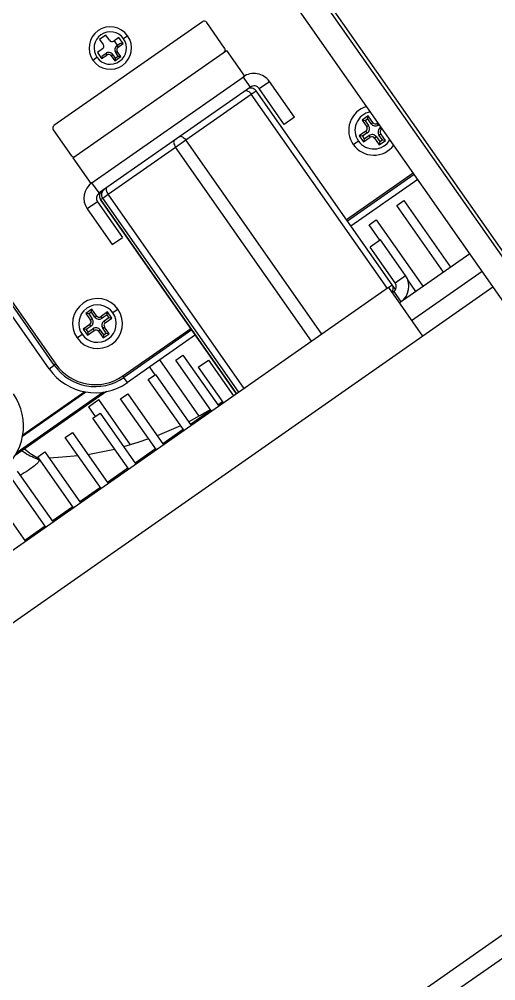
# Model space of a CAD drawing. Header units: millimetres. Extents: x 152904052 to 153933663, y 538271515 to 539240469.
# Drawn here: x 153347619 to 153347695.3, y 538942925.5 to 538943079.6 of the extents above; entities that cross this region are included whole.
import ezdxf

# ---------------------------------------------------------------- set-up
doc = ezdxf.new("R2010")
doc.units = ezdxf.units.MM
doc.layers.add('POWR', color=5, linetype='Continuous')

msp = doc.modelspace()

# ---------------------------------------------------------------- linework, layer by layer
at = {"layer": 'POWR', "color": 7}
for p, q in [((153347424.9, 538942742.77), (153348269.45, 538943334.13)), ((153347426.68, 538942740.23), (153348271.22, 538943331.59)), ((153347747.44, 538942968.62), (153347560.8, 538943235.17)), ((153347561.21, 538943235.46), (153347747.85, 538942968.91)), ((153347744.16, 538942966.33), (153347557.52, 538943232.88)), ((153347648.36, 538943079.18), (153347624.6, 538943062.55)), ((153347651.92, 538943074.96), (153347649.05, 538943079.06)), ((153347632.9, 538943077.03), (153347631.91, 538943076.34)), ((153347633.47, 538943076.21), (153347632.9, 538943077.03)), ((153347631.91, 538943076.34), (153347632.49, 538943075.52)), ((153347634.99, 538943076.66), (153347634.17, 538943076.08)), ((153347634.76, 538943075.41), (153347634.25, 538943076.14)), ((153347634.68, 538943075.35), (153347635.25, 538943075.75)), ((153347634.86, 538943075.1), (153347635.67, 538943075.67)), ((153347635.67, 538943075.67), (153347634.99, 538943076.66)), ((153347635.25, 538943075.75), (153347635.67, 538943075.67)), ((153347636.4, 538943076.91), (153347635.74, 538943076.45)), ((153347627.63, 538943057.35), (153347652.21, 538943074.55)), ((153347632.37, 538943074.82), (153347631.55, 538943074.25)), ((153347631.55, 538943074.25), (153347632.23, 538943073.26)), ((153347632.31, 538943073.69), (153347632.88, 538943074.09)), ((153347632.88, 538943074.09), (153347633.05, 538943073.84)), ((153347634, 538943073.89), (153347633.75, 538943073.72)), ((153347634, 538943073.89), (153347634.4, 538943073.32)), ((153347634.48, 538943074.23), (153347634.73, 538943074.4)), ((153347634.88, 538943073.66), (153347634.48, 538943074.23)), ((153347634.68, 538943075.35), (153347634.86, 538943075.1)), ((153347635.31, 538943073.58), (153347634.73, 538943074.4)), ((153347652.21, 538943074.55), (153347655.08, 538943070.46)), ((153347630.83, 538943073.01), (153347631.48, 538943073.47)), ((153347632.23, 538943073.26), (153347633.05, 538943073.84)), ((153347632.31, 538943073.69), (153347632.23, 538943073.26)), ((153347633.75, 538943073.72), (153347634.32, 538943072.9)), ((153347634.32, 538943072.9), (153347635.31, 538943073.58)), ((153347634.4, 538943073.32), (153347634.32, 538943072.9)), ((153347634.4, 538943073.32), (153347634.88, 538943073.66)), ((153347634.88, 538943073.66), (153347635.31, 538943073.58)), ((153347623.83, 538943023.55), (153347591.13, 538943070.24)), ((153347630.5, 538943053.25), (153347655.08, 538943070.46)), ((153347656.06, 538943068.7), (153347654.91, 538943070.34)), ((153347657.45, 538943068.46), (153347659.09, 538943069.61)), ((153347663.1, 538943063.87), (153347659.09, 538943069.61)), ((153347624.65, 538943024.13), (153347593.67, 538943068.36)), ((153347656.06, 538943068.7), (153347631.81, 538943051.73)), ((153347656.18, 538943067.57), (153347656.96, 538943068.12)), ((153347678.76, 538943036.99), (153347656.96, 538943068.12)), ((153347661.47, 538943062.73), (153347657.45, 538943068.46)), ((153347594.67, 538943067.46), (153347624.89, 538943024.3)), ((153347645.7, 538943060.23), (153347656.18, 538943067.57)), ((153347677.98, 538943036.44), (153347656.18, 538943067.57)), ((153347663.1, 538943063.87), (153347661.47, 538943062.73)), ((153347674.92, 538943064.09), (153347673.93, 538943063.4)), ((153347674.42, 538943063.31), (153347673.93, 538943063.4)), ((153347673.93, 538943063.4), (153347674.68, 538943062.33)), ((153347674.83, 538943063.6), (153347674.42, 538943063.31)), ((153347674.42, 538943063.31), (153347674.97, 538943062.54)), ((153347674.83, 538943063.6), (153347674.92, 538943064.09)), ((153347675.38, 538943062.82), (153347674.83, 538943063.6)), ((153347675.66, 538943063.02), (153347674.92, 538943064.09)), ((153347624.48, 538943061.85), (153347627.35, 538943057.76)), ((153347674.56, 538943061.64), (153347673.49, 538943060.89)), ((153347674.76, 538943061.35), (153347674.56, 538943061.64)), ((153347674.97, 538943062.54), (153347674.68, 538943062.33)), ((153347675.38, 538943062.82), (153347675.66, 538943063.02)), ((153347676.48, 538943062.99), (153347676.36, 538943062.9)), ((153347676.56, 538943062.61), (153347676.36, 538943062.9)), ((153347676.68, 538943062.7), (153347676.56, 538943062.61)), ((153347676.85, 538943062.2), (153347676.97, 538943062.29)), ((153347676.85, 538943062.2), (153347677.05, 538943061.92)), ((153347677.05, 538943061.92), (153347677.17, 538943062)), ((153347644.07, 538943059.09), (153347645.7, 538943060.23)), ((153347667.5, 538943029.11), (153347645.7, 538943060.23)), ((153347672.53, 538943059.48), (153347673.35, 538943060.06)), ((153347673.49, 538943060.89), (153347674.18, 538943059.91)), ((153347673.98, 538943060.81), (153347673.49, 538943060.89)), ((153347674.76, 538943061.35), (153347673.98, 538943060.81)), ((153347673.98, 538943060.81), (153347674.27, 538943060.4)), ((153347674.18, 538943059.91), (153347675.25, 538943060.65)), ((153347674.27, 538943060.4), (153347674.18, 538943059.91)), ((153347674.27, 538943060.4), (153347675.04, 538943060.94)), ((153347675.04, 538943060.94), (153347675.25, 538943060.65)), ((153347676.23, 538943060.73), (153347675.94, 538943060.53)), ((153347675.94, 538943060.53), (153347676.69, 538943059.47)), ((153347676.23, 538943060.73), (153347676.77, 538943059.96)), ((153347676.64, 538943061.02), (153347676.93, 538943061.22)), ((153347677.18, 538943060.24), (153347676.64, 538943061.02)), ((153347676.69, 538943059.47), (153347677.67, 538943060.16)), ((153347676.77, 538943059.96), (153347677.18, 538943060.24)), ((153347677.67, 538943060.16), (153347676.93, 538943061.22)), ((153347677.18, 538943060.24), (153347677.67, 538943060.16)), ((153347633.25, 538943051.52), (153347644.07, 538943059.09)), ((153347665.86, 538943027.96), (153347644.07, 538943059.09)), ((153347676.77, 538943059.96), (153347676.69, 538943059.47)), ((153347627.63, 538943057.35), (153347630.5, 538943053.25)), ((153347671.42, 538943047.47), (153347682.1, 538943054.96)), ((153347682.28, 538943054.71), (153347671.59, 538943047.23)), ((153347682.85, 538943053.89), (153347672.16, 538943046.41)), ((153347631.81, 538943051.73), (153347630.66, 538943053.37)), ((153347632.06, 538943050.68), (153347632.4, 538943050.91)), ((153347632.4, 538943050.91), (153347633.25, 538943051.52)), ((153347654.19, 538943019.79), (153347632.4, 538943050.91)), ((153347655.05, 538943020.39), (153347633.25, 538943051.52)), ((153347631.57, 538943050.33), (153347629.93, 538943049.19)), ((153347631.57, 538943050.33), (153347635.58, 538943044.6)), ((153347632.06, 538943050.68), (153347653.85, 538943019.55)), ((153347653.85, 538943019.55), (153347632.06, 538943050.68)), ((153347632.06, 538943050.68), (153347632.06, 538943050.68)), ((153347679.49, 538943049.71), (153347680.64, 538943050.51)), ((153347686.95, 538943039.06), (153347679.49, 538943049.71)), ((153347680.64, 538943050.51), (153347688.09, 538943039.86)), ((153347629.93, 538943049.19), (153347633.94, 538943043.45)), ((153347675.07, 538943046.61), (153347676.21, 538943047.42)), ((153347676.79, 538943044.16), (153347675.07, 538943046.61)), ((153347676.21, 538943047.42), (153347683.67, 538943036.77)), ((153347633.94, 538943043.45), (153347635.58, 538943044.6)), ((153347676.87, 538943044.21), (153347675.23, 538943043.07)), ((153347679.25, 538943037.33), (153347675.23, 538943043.07)), ((153347680.89, 538943038.48), (153347676.87, 538943044.21)), ((153347679.86, 538943034.1), (153347691.17, 538943042.02)), ((153347679.25, 538943037.33), (153347680.89, 538943038.48)), ((153347681.84, 538943031.27), (153347693.15, 538943039.19)), ((153347678.14, 538943036.56), (153347678.76, 538943036.99)), ((153347679.28, 538943036.24), (153347678.76, 538943036.99)), ((153347682.52, 538943035.96), (153347681.24, 538943037.79)), ((153347383.17, 538942818.42), (153347694.89, 538943036.69)), ((153347678.14, 538943036.56), (153347456.97, 538942881.69)), ((153347678.14, 538943036.56), (153347683.59, 538943028.78)), ((153347678.71, 538943035.74), (153347679, 538943035.94)), ((153347679, 538943035.94), (153347680.15, 538943034.3)), ((153347630.68, 538943033.11), (153347629.7, 538943032.43)), ((153347629.7, 538943032.43), (153347630.45, 538943031.36)), ((153347630.19, 538943032.34), (153347629.7, 538943032.43)), ((153347630.6, 538943032.62), (153347630.19, 538943032.34)), ((153347630.19, 538943032.34), (153347630.73, 538943031.56)), ((153347630.6, 538943032.62), (153347630.68, 538943033.11)), ((153347631.14, 538943031.85), (153347630.6, 538943032.62)), ((153347631.43, 538943032.05), (153347630.68, 538943033.11)), ((153347633.19, 538943032.67), (153347632.13, 538943031.93)), ((153347633.1, 538943032.18), (153347633.19, 538943032.67)), ((153347633.88, 538943031.69), (153347633.19, 538943032.67)), ((153347634.85, 538943033.1), (153347634.03, 538943032.52)), ((153347630.73, 538943031.56), (153347630.45, 538943031.36)), ((153347631.14, 538943031.85), (153347631.43, 538943032.05)), ((153347632.33, 538943031.64), (153347632.13, 538943031.93)), ((153347633.1, 538943032.18), (153347632.33, 538943031.64)), ((153347632.61, 538943031.23), (153347633.39, 538943031.78)), ((153347632.61, 538943031.23), (153347632.81, 538943030.94)), ((153347632.81, 538943030.94), (153347633.88, 538943031.69)), ((153347633.39, 538943031.78), (153347633.1, 538943032.18)), ((153347633.39, 538943031.78), (153347633.88, 538943031.69)), ((153347630.32, 538943030.66), (153347629.26, 538943029.92)), ((153347629.26, 538943029.92), (153347629.95, 538943028.94)), ((153347629.75, 538943029.83), (153347629.26, 538943029.92)), ((153347630.53, 538943030.38), (153347629.75, 538943029.83)), ((153347629.75, 538943029.83), (153347630.03, 538943029.43)), ((153347629.95, 538943028.94), (153347631.01, 538943029.68)), ((153347630.03, 538943029.43), (153347629.95, 538943028.94)), ((153347630.03, 538943029.43), (153347630.81, 538943029.97)), ((153347630.53, 538943030.38), (153347630.32, 538943030.66)), ((153347630.81, 538943029.97), (153347631.01, 538943029.68)), ((153347632, 538943029.76), (153347631.71, 538943029.56)), ((153347631.71, 538943029.56), (153347632.45, 538943028.49)), ((153347632, 538943029.76), (153347632.54, 538943028.98)), ((153347632.4, 538943030.05), (153347632.69, 538943030.25)), ((153347632.95, 538943029.27), (153347632.4, 538943030.05)), ((153347632.45, 538943028.49), (153347633.44, 538943029.18)), ((153347632.54, 538943028.98), (153347632.95, 538943029.27)), ((153347633.44, 538943029.18), (153347632.69, 538943030.25)), ((153347632.95, 538943029.27), (153347633.44, 538943029.18)), ((153347635.62, 538943022.41), (153347646.51, 538943030.03)), ((153347646.68, 538943029.79), (153347635.79, 538943022.16)), ((153347628.29, 538943028.51), (153347629.11, 538943029.08)), ((153347632.54, 538943028.98), (153347632.45, 538943028.49)), ((153347647.26, 538943028.97), (153347636.36, 538943021.34)), ((153347647.85, 538943015.96), (153347641.54, 538943024.97)), ((153347644.1, 538943024.93), (153347645.25, 538943025.73)), ((153347649.84, 538943016.74), (153347644.1, 538943024.93)), ((153347645.25, 538943025.73), (153347650.99, 538943017.54)), ((153347647.71, 538943023.79), (153347649.35, 538943024.94)), ((153347649.35, 538943024.94), (153347653.36, 538943019.21)), ((153347623.83, 538943023.55), (153347624.65, 538943024.13)), ((153347624.89, 538943024.3), (153347624.65, 538943024.13)), ((153347639.9, 538943023.82), (153347640.76, 538943022.59)), ((153347647.71, 538943023.79), (153347651.72, 538943018.06)), ((153347635.62, 538943022.41), (153347635.79, 538943022.16)), ((153347636.36, 538943021.34), (153347635.79, 538943022.16)), ((153347639.68, 538943021.83), (153347640.83, 538943022.64)), ((153347645.42, 538943013.64), (153347639.68, 538943021.83)), ((153347640.83, 538943022.64), (153347646.56, 538943014.45)), ((153347632.99, 538943019.89), (153347618.4, 538943009.68)), ((153347618.69, 538943010.19), (153347632.41, 538943019.8)), ((153347619.58, 538943012.76), (153347629.69, 538943019.84)), ((153347629.55, 538943019.87), (153347619.6, 538943012.9)), ((153347630.13, 538943017.47), (153347631.61, 538943018.5)), ((153347631.61, 538943018.5), (153347631.77, 538943018.62)), ((153347636.85, 538943011.37), (153347631.77, 538943018.62)), ((153347635.26, 538943018.74), (153347636.4, 538943019.54)), ((153347640.99, 538943010.55), (153347635.26, 538943018.74)), ((153347636.4, 538943019.54), (153347642.14, 538943011.35)), ((153347630.13, 538943017.47), (153347631.22, 538943015.91)), ((153347649.72, 538943016.9), (153347646.45, 538943014.61)), ((153347651.6, 538943018.24), (153347650.85, 538943017.74)), ((153347651.61, 538943018.22), (153347650.87, 538943017.71)), ((153347630.83, 538943015.64), (153347631.98, 538943016.44)), ((153347636.57, 538943007.45), (153347630.83, 538943015.64)), ((153347631.98, 538943016.44), (153347637.72, 538943008.25)), ((153347645.3, 538943013.81), (153347642.02, 538943011.51)), ((153347626.41, 538943012.54), (153347627.56, 538943013.35)), ((153347632.15, 538943004.35), (153347626.41, 538943012.54)), ((153347627.56, 538943013.35), (153347633.29, 538943005.15)), ((153347640.88, 538943010.71), (153347637.6, 538943008.42)), ((153347622.24, 538943009.21), (153347621.85, 538943009.2)), ((153347621.99, 538943009.45), (153347623.13, 538943010.25)), ((153347627.72, 538943001.25), (153347621.99, 538943009.45)), ((153347623.13, 538943010.25), (153347628.87, 538943002.06)), ((153347622.06, 538943009.12), (153347622.25, 538943008.93)), ((153347636.45, 538943007.61), (153347633.18, 538943005.32)), ((153347623.3, 538942998.16), (153347617.56, 538943006.35)), ((153347618.71, 538943007.15), (153347624.45, 538942998.96)), ((153347632.03, 538943004.51), (153347628.75, 538943002.22)), ((153347614.29, 538943004.05), (153347620.02, 538942995.86)), ((153347627.61, 538943001.42), (153347624.33, 538942999.12)), ((153347623.18, 538942998.32), (153347619.91, 538942996.03))]:
    msp.add_line(p, q, dxfattribs=at)
at = {"layer": 'POWR', "color": 7, "flags": 128}
for points in [[(153347655.18, 538943068.09), (153347655.27, 538943068.13), (153347655.39, 538943068.14), (153347655.51, 538943068.12), (153347655.65, 538943068.06), (153347655.79, 538943067.97), (153347655.93, 538943067.86), (153347656.06, 538943067.72), (153347656.18, 538943067.57)], [(153347643.88, 538943060.18), (153347643.82, 538943060.11), (153347643.78, 538943060.01), (153347643.76, 538943059.89), (153347643.78, 538943059.75), (153347643.81, 538943059.59), (153347643.88, 538943059.42), (153347643.96, 538943059.25), (153347644.07, 538943059.09)], [(153347644.7, 538943060.75), (153347644.8, 538943060.8), (153347644.91, 538943060.81), (153347645.04, 538943060.78), (153347645.17, 538943060.73), (153347645.31, 538943060.64), (153347645.45, 538943060.53), (153347645.58, 538943060.39), (153347645.7, 538943060.23)], [(153347633.07, 538943052.61), (153347633, 538943052.54), (153347632.96, 538943052.44), (153347632.95, 538943052.32), (153347632.96, 538943052.17), (153347633, 538943052.02), (153347633.06, 538943051.85), (153347633.15, 538943051.68), (153347633.25, 538943051.52)], [(153347649.66, 538943017), (153347649.22, 538943016.74), (153347646.07, 538943015.02)], [(153347644.87, 538943014.43), (153347641.87, 538943013.11), (153347641.11, 538943012.81)], [(153347639.76, 538943012.31), (153347638.01, 538943011.72), (153347635.75, 538943011.06)], [(153347628.45, 538943009.63), (153347625.95, 538943009.37), (153347623.84, 538943009.25)]]:
    msp.add_lwpolyline(points, dxfattribs=at)
at = {"layer": 'POWR', "color": 7}
for centre, radius, start, end in [((153347648.64, 538943078.77), 0.5, 35, 125), ((153347633.61, 538943074.96), 3.4, 35, 215), ((153347633.61, 538943074.96), 2.6, 35, 215), ((153347633.61, 538943074.96), 3.4, 215, 35), ((153347633.61, 538943074.96), 2.6, 215, 35), ((153347632.08, 538943075.23), 0.5, 305, 35), ((153347633.88, 538943076.49), 0.5, 215, 305), ((153347633.34, 538943073.43), 0.807, 35, 125), ((153347633.34, 538943073.43), 0.5, 35, 125), ((153347635.14, 538943074.69), 0.807, 125, 215), ((153347635.14, 538943074.69), 0.5, 125, 215), ((153347651.51, 538943074.68), 0.5, 305, 35), ((153347656.63, 538943067.89), 3, 35, 125), ((153347656.14, 538943067.54), 1, 35, 125), ((153347656.63, 538943067.89), 1, 35, 125), ((153347675.8, 538943061.78), 4, 106.79, 215), ((153347675.8, 538943061.78), 3, 100.3757, 215), ((153347624.89, 538943062.14), 0.5, 125, 215), ((153347674.27, 538943062.05), 0.5, 305, 35), ((153347674.27, 538943062.05), 0.851, 305, 35), ((153347676.07, 538943063.31), 0.851, 215, 305), ((153347676.07, 538943063.31), 0.5, 215, 305), ((153347677.33, 538943061.51), 0.851, 125, 215), ((153347677.33, 538943061.51), 0.5, 125, 215), ((153347675.8, 538943061.78), 3, 215, 329.6243), ((153347675.53, 538943060.24), 0.851, 35, 125), ((153347675.53, 538943060.24), 0.5, 35, 125), ((153347675.8, 538943061.78), 4, 215, 323.21), ((153347627.76, 538943058.04), 0.5, 215, 305), ((153347632.39, 538943050.91), 3, 125, 215), ((153347633.21, 538943051.49), 1, 125.0109, 215.0109), ((153347632.39, 538943050.91), 1, 125, 215), ((153347632.88, 538943051.25), 1, 125, 215), ((153347632.88, 538943051.25), 1, 125.0109, 215.0109), ((153347678.43, 538943036.76), 3, 305, 35), ((153347677.94, 538943036.41), 1, 319.3772, 35), ((153347678.43, 538943036.76), 1, 305, 35), ((153347631.57, 538943030.8), 4, 35, 215), ((153347631.57, 538943030.8), 3, 35, 215), ((153347631.57, 538943030.8), 4, 215, 35), ((153347631.57, 538943030.8), 3, 215, 35), ((153347630.04, 538943031.07), 0.5, 305, 35), ((153347630.04, 538943031.07), 0.851, 305, 35), ((153347631.84, 538943032.34), 0.851, 215, 305), ((153347631.84, 538943032.34), 0.5, 215, 305), ((153347633.1, 538943030.53), 0.851, 125, 215), ((153347633.1, 538943030.53), 0.5, 125, 215), ((153347631.3, 538943029.27), 0.851, 35, 125), ((153347631.3, 538943029.27), 0.5, 35, 125), ((153347631.2, 538943028.71), 9, 215, 305), ((153347631.2, 538943028.71), 8, 215, 305), ((153347631.2, 538943028.71), 7.7, 215, 305), ((153347610.72, 538943014.38), 9, 305, 35), ((153347621.7, 538943063.2), 54, 278.8488, 283.4898)]:
    msp.add_arc(centre, radius, start, end, dxfattribs=at)
for points, knots in [([(153347622.11, 538943009.21), (153347621.72, 538943009.4), (153347620.87, 538943009.82), (153347620.21, 538943010.39), (153347619.85, 538943010.7)], [0, 0, 0, 0, 0.457647, 1, 1, 1, 1]), ([(153347622.25, 538943008.93), (153347621.47, 538943009.25), (153347620.52, 538943009.64), (153347619.61, 538943010.3), (153347619.45, 538943010.41)], [0, 0, 0, 0, 0.823845, 1, 1, 1, 1]), ([(153347622.25, 538943008.93), (153347622.21, 538943008.81), (153347622.14, 538943008.58), (153347621.54, 538943008.01), (153347620.57, 538943007.32), (153347619.64, 538943006.73), (153347619.2, 538943006.46)], [0, 0, 0, 0, 0.254532, 0.508983, 0.770758, 1, 1, 1, 1]), ([(153347634.71, 538943006.15), (153347634.77, 538943006.19), (153347635.11, 538943006.46), (153347635.66, 538943006.87), (153347636.22, 538943007.26), (153347636.49, 538943007.44), (153347636.55, 538943007.48)], [0, 0, 0, 0, 0.090275, 0.559324, 0.902777, 1, 1, 1, 1])]:
    msp.add_open_spline(points, degree=3, knots=knots, dxfattribs=at)

doc.saveas('drawing.dxf')
